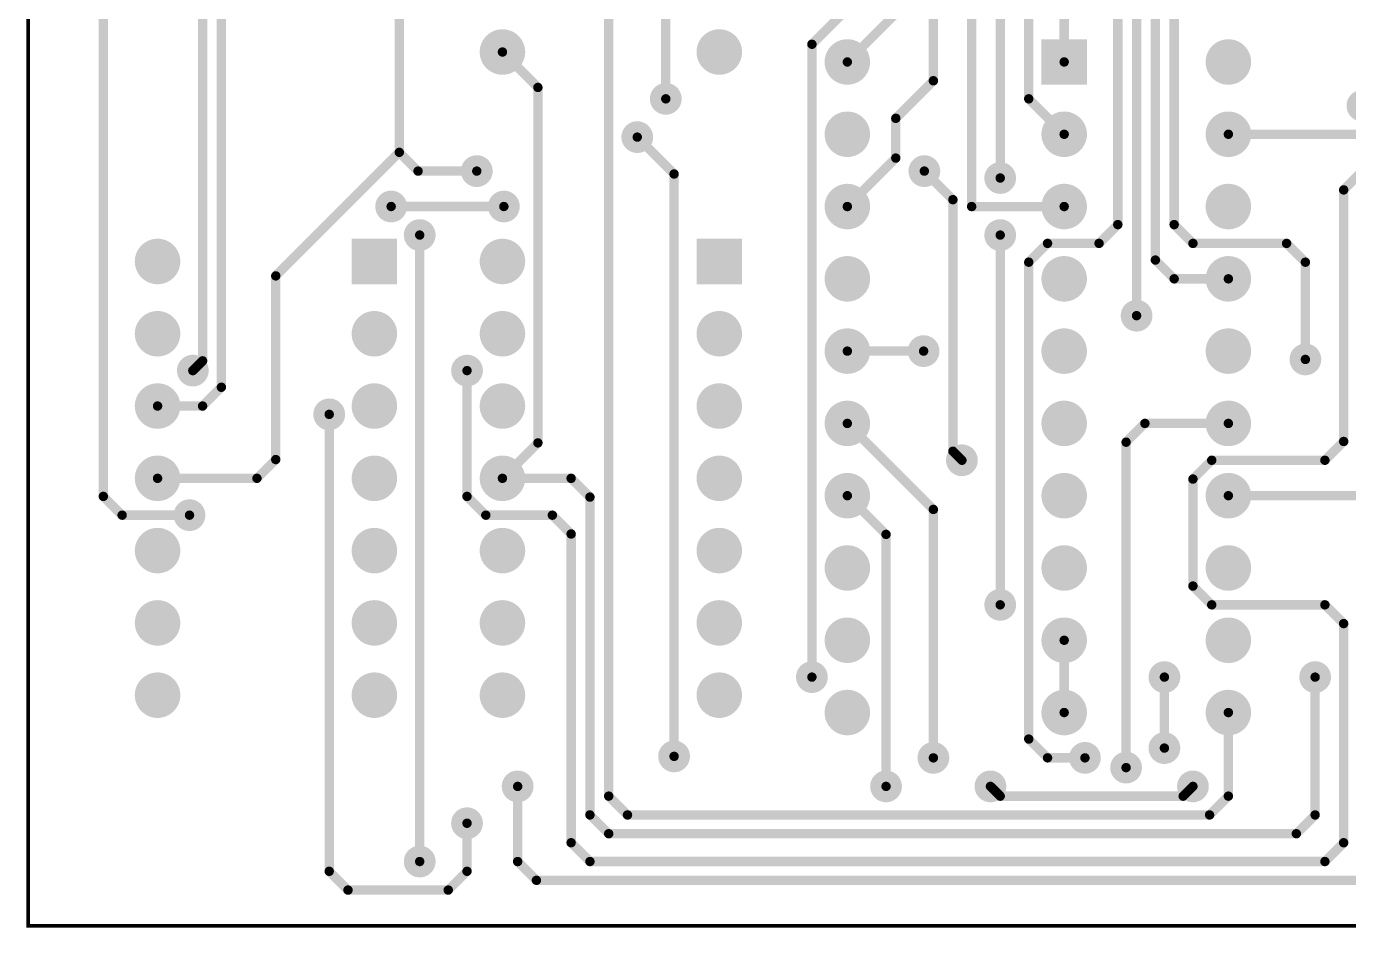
# Model space of a CAD drawing. Extents: x 0 to 107, y 0 to 143.
# Drawn here: x -0.06 to 46.4, y -0.06 to 31.6 of the extents above; entities that cross this region are included whole.
import ezdxf

# ---------------------------------------------------------------- set-up
doc = ezdxf.new("R2010")
doc.units = 0
for name, color, linetype in [('Board_Outline', 21, 'CONTINUOUS'), ('Bottom', 10, 'CONTINUOUS'), ('Bottom_Mask', 15, 'CONTINUOUS')]:
    doc.layers.add(name, color=color, linetype=linetype)

msp = doc.modelspace()

# ---------------------------------------------------------------- linework, layer by layer
at = {"layer": 'Board_Outline', "linetype": 'CONTINUOUS', "const_width": 0.12}
msp.add_lwpolyline([(107.1581, 142.5924), (0, 142.5924), (0, 0), (107.1581, 0), (107.1581, 142.5924)], dxfattribs=at)
at = {"layer": 'Bottom', "linetype": 'CONTINUOUS', "const_width": 0.33}
for points in [[(2.6427, 15.0902), (2.6427, 132.955)], [(6.7902, 18.9252), (6.7902, 90.1605)], [(31.8106, 74.3603), (31.8106, 29.6951)], [(6.1302, 19.8532), (6.1302, 71.0868)], [(13.0427, 64.8602), (13.0427, 27.1802)], [(22.4077, 29.0602), (22.4077, 63.6991)], [(39.6127, 61.6032), (39.6127, 23.3952)], [(33.1566, 25.2752), (33.1566, 58.0602)], [(40.2727, 24.6402), (40.2727, 52.3701)], [(34.1596, 26.2782), (34.1596, 41.8301)], [(38.9527, 21.4402), (38.9527, 41.2451)], [(38.2927, 24.6402), (38.2927, 36.8202)], [(36.4077, 30.3552), (36.4077, 34.2662)], [(20.4017, 4.5571), (20.4017, 33.8303)], [(35.1626, 33.2632), (35.1626, 29.0603)], [(27.5426, 30.9776), (28.7877, 32.2227)], [(28.7877, 30.3551), (30.4687, 32.0361)], [(27.5426, 8.7402), (27.5426, 30.9776)], [(17.9127, 29.4602), (16.6677, 30.7052)], [(31.8106, 29.6951), (30.4905, 28.3751)], [(17.9127, 16.9702), (17.9127, 29.4602)], [(35.1626, 29.0603), (36.4077, 27.8152)], [(30.4905, 28.3751), (30.4905, 26.9779)], [(22.6997, 26.4192), (21.4047, 27.7142)], [(47.8926, 27.8151), (42.1777, 27.8151)], [(13.0427, 27.1802), (8.7015, 22.839)], [(13.0427, 27.1802), (13.7026, 26.5202)], [(30.4905, 26.9779), (28.7877, 25.2751)], [(13.7026, 26.5202), (15.7657, 26.5202)], [(22.6997, 5.9551), (22.6997, 26.4192)], [(31.4935, 26.5202), (32.4966, 25.5171)], [(46.2297, 25.8602), (46.8897, 26.5202)], [(46.2297, 17.0202), (46.2297, 25.8602)], [(32.4966, 25.5171), (32.4966, 16.6772)], [(12.7567, 25.2762), (16.7175, 25.2762)], [(36.4077, 25.2752), (33.1566, 25.2752)], [(37.6327, 23.9802), (38.2927, 24.6402)], [(40.9327, 23.9802), (40.2727, 24.6402)], [(13.7597, 2.2601), (13.7597, 24.2732)], [(34.1596, 24.2722), (34.1596, 11.2802)], [(35.1626, 23.3202), (35.8226, 23.9802)], [(35.8226, 23.9802), (37.6327, 23.9802)], [(44.2237, 23.9802), (40.9327, 23.9802)], [(44.8837, 23.3202), (44.2237, 23.9802)], [(35.1626, 6.5631), (35.1626, 23.3202)], [(39.6127, 23.3952), (40.2727, 22.7352)], [(44.8837, 19.9032), (44.8837, 23.3202)], [(8.7015, 22.839), (8.7015, 16.3852)], [(40.2727, 22.7352), (42.1777, 22.7352)], [(5.7872, 19.5102), (6.1302, 19.8532)], [(28.7877, 20.1951), (31.4676, 20.1952)], [(5.7872, 19.5102), (5.7872, 19.5102)], [(15.4227, 19.5102), (15.4227, 15.0902)], [(6.1302, 18.2652), (6.7902, 18.9252)], [(4.5477, 18.2652), (6.1302, 18.2652)], [(10.5797, 1.9171), (10.5797, 17.9732)], [(31.8106, 14.6322), (28.7877, 17.6551)], [(38.5837, 16.9951), (39.2437, 17.6551)], [(39.2437, 17.6551), (42.1777, 17.6551)], [(16.6677, 15.7252), (17.9127, 16.9702)], [(32.4966, 16.6772), (32.8136, 16.3602)], [(38.5837, 5.5601), (38.5837, 16.9951)], [(45.5697, 16.3602), (46.2297, 17.0202)], [(8.7015, 16.3852), (8.0415, 15.7252)], [(32.8136, 16.3602), (32.8136, 16.3602)], [(40.9327, 15.7002), (41.5927, 16.3602)], [(41.5927, 16.3602), (45.5697, 16.3602)], [(8.0415, 15.7252), (4.5477, 15.7252)], [(19.0817, 15.7252), (16.6677, 15.7252)], [(19.7417, 15.0652), (19.0817, 15.7252)], [(40.9327, 11.9402), (40.9327, 15.7002)], [(3.3027, 14.4302), (2.6427, 15.0902)], [(15.4227, 15.0902), (16.0827, 14.4302)], [(19.7417, 3.8971), (19.7417, 15.0652)], [(30.1476, 13.7553), (28.7877, 15.1152)], [(47.8927, 15.1152), (42.1777, 15.1152)], [(5.6706, 14.4302), (3.3027, 14.4302)], [(16.0827, 14.4302), (18.4216, 14.4302)], [(18.4216, 14.4302), (19.0817, 13.7702)], [(31.8106, 5.9031), (31.8106, 14.6322)], [(19.0817, 13.7702), (19.0817, 2.9202)], [(30.1476, 4.9001), (30.1476, 13.7553)], [(41.5927, 11.2802), (40.9327, 11.9402)], [(45.5697, 11.2802), (41.5927, 11.2802)], [(46.2297, 10.6202), (45.5697, 11.2802)], [(46.2297, 2.9202), (46.2297, 10.6202)], [(36.4077, 7.4952), (36.4077, 10.0351)], [(39.9297, 8.7402), (39.9297, 6.2462)], [(45.2267, 8.7402), (45.2267, 3.897)], [(42.1777, 7.4952), (42.1777, 4.5571)], [(35.8226, 5.9031), (35.1626, 6.5631)], [(37.1367, 5.9031), (35.8226, 5.9031)], [(17.2017, 4.9001), (17.2017, 2.2602)], [(21.0617, 3.8971), (20.4017, 4.5571)], [(33.8166, 4.9001), (33.8166, 4.9001)], [(34.1596, 4.5571), (33.8166, 4.9001)], [(40.5896, 4.5571), (34.1596, 4.5571)], [(40.9327, 4.9002), (40.5896, 4.5571)], [(40.9327, 4.9002), (40.9327, 4.9002)], [(42.1777, 4.5571), (41.5177, 3.8971)], [(15.4227, 3.6061), (15.4227, 1.9171)], [(20.4017, 3.2371), (19.7417, 3.8971)], [(41.5177, 3.8971), (21.0617, 3.8971)], [(45.2267, 3.897), (44.5667, 3.2371)], [(44.5667, 3.2371), (20.4017, 3.2371)], [(19.0817, 2.9202), (19.7417, 2.2602)], [(45.5697, 2.2602), (46.2297, 2.9202)], [(17.2017, 2.2602), (17.8617, 1.6002)], [(19.7417, 2.2602), (45.5697, 2.2602)], [(11.2397, 1.2571), (10.5797, 1.9171)], [(15.4227, 1.9171), (14.7627, 1.2571)], [(14.7627, 1.2571), (11.2397, 1.2571)], [(17.8617, 1.6002), (104.2381, 1.6002)]]:
    msp.add_lwpolyline(points, dxfattribs=at)
at = {"layer": 'Bottom', "linetype": 'CONTINUOUS'}
for points, const_width in [([(17.0427, 30.7052, 1), (16.2927, 30.7052, 1), (17.0427, 30.7052, 1)], 0.75), ([(24.6627, 30.7052, 1), (23.9127, 30.7052, 1), (24.6627, 30.7052, 1)], 0.75), ([(27.6251, 30.9776, 1), (27.4601, 30.9776, 1), (27.6251, 30.9776, 1)], 0.165), ([(27.6251, 30.9776, 1), (27.4601, 30.9776, 1), (27.6251, 30.9776, 1)], 0.165), ([(16.7502, 30.7052, 1), (16.5852, 30.7052, 1), (16.7502, 30.7052, 1)], 0.165), ([(29.1627, 30.3551, 1), (28.4127, 30.3551, 1), (29.1627, 30.3551, 1)], 0.75), ([(42.5527, 30.3551, 1), (41.8027, 30.3551, 1), (42.5527, 30.3551, 1)], 0.75), ([(28.8702, 30.3551, 1), (28.7052, 30.3551, 1), (28.8702, 30.3551, 1)], 0.165), ([(36.4902, 30.3552, 1), (36.3252, 30.3552, 1), (36.4902, 30.3552, 1)], 0.165), ([(31.8931, 29.6951, 1), (31.7281, 29.6951, 1), (31.8931, 29.6951, 1)], 0.165), ([(31.8931, 29.6951, 1), (31.7281, 29.6951, 1), (31.8931, 29.6951, 1)], 0.165), ([(17.9952, 29.4602, 1), (17.8302, 29.4602, 1), (17.9952, 29.4602, 1)], 0.165), ([(17.9952, 29.4602, 1), (17.8302, 29.4602, 1), (17.9952, 29.4602, 1)], 0.165), ([(22.6617, 29.0602, 1), (22.1537, 29.0602, 1), (22.6617, 29.0602, 1)], 0.508), ([(47.1437, 28.8182, 1), (46.6357, 28.8182, 1), (47.1437, 28.8182, 1)], 0.508), ([(22.4902, 29.0602, 1), (22.3252, 29.0602, 1), (22.4902, 29.0602, 1)], 0.165), ([(35.2451, 29.0603, 1), (35.0801, 29.0603, 1), (35.2451, 29.0603, 1)], 0.165), ([(35.2451, 29.0603, 1), (35.0801, 29.0603, 1), (35.2451, 29.0603, 1)], 0.165), ([(29.1627, 27.8151, 1), (28.4127, 27.8151, 1), (29.1627, 27.8151, 1)], 0.75), ([(30.573, 28.3751, 1), (30.408, 28.3751, 1), (30.573, 28.3751, 1)], 0.165), ([(30.573, 28.3751, 1), (30.408, 28.3751, 1), (30.573, 28.3751, 1)], 0.165), ([(36.7827, 27.8152, 1), (36.0327, 27.8152, 1), (36.7827, 27.8152, 1)], 0.75), ([(42.5527, 27.8151, 1), (41.8027, 27.8151, 1), (42.5527, 27.8151, 1)], 0.75), ([(21.6587, 27.7142, 1), (21.1507, 27.7142, 1), (21.6587, 27.7142, 1)], 0.508), ([(21.4872, 27.7142, 1), (21.3222, 27.7142, 1), (21.4872, 27.7142, 1)], 0.165), ([(36.4902, 27.8152, 1), (36.3252, 27.8152, 1), (36.4902, 27.8152, 1)], 0.165), ([(42.2602, 27.8151, 1), (42.0952, 27.8151, 1), (42.2602, 27.8151, 1)], 0.165), ([(13.1252, 27.1802, 1), (12.9602, 27.1802, 1), (13.1252, 27.1802, 1)], 0.165), ([(13.1252, 27.1802, 1), (12.9602, 27.1802, 1), (13.1252, 27.1802, 1)], 0.165), ([(13.1252, 27.1802, 1), (12.9602, 27.1802, 1), (13.1252, 27.1802, 1)], 0.165), ([(16.0197, 26.5202, 1), (15.5117, 26.5202, 1), (16.0197, 26.5202, 1)], 0.508), ([(30.573, 26.9779, 1), (30.408, 26.9779, 1), (30.573, 26.9779, 1)], 0.165), ([(30.573, 26.9779, 1), (30.408, 26.9779, 1), (30.573, 26.9779, 1)], 0.165), ([(31.7475, 26.5202, 1), (31.2395, 26.5202, 1), (31.7475, 26.5202, 1)], 0.508), ([(13.7851, 26.5202, 1), (13.6201, 26.5202, 1), (13.7851, 26.5202, 1)], 0.165), ([(13.7851, 26.5202, 1), (13.6201, 26.5202, 1), (13.7851, 26.5202, 1)], 0.165), ([(15.8482, 26.5202, 1), (15.6832, 26.5202, 1), (15.8482, 26.5202, 1)], 0.165), ([(22.7822, 26.4192, 1), (22.6172, 26.4192, 1), (22.7822, 26.4192, 1)], 0.165), ([(22.7822, 26.4192, 1), (22.6172, 26.4192, 1), (22.7822, 26.4192, 1)], 0.165), ([(31.576, 26.5202, 1), (31.411, 26.5202, 1), (31.576, 26.5202, 1)], 0.165), ([(34.4136, 26.2782, 1), (33.9056, 26.2782, 1), (34.4136, 26.2782, 1)], 0.508), ([(29.1627, 25.2751, 1), (28.4127, 25.2751, 1), (29.1627, 25.2751, 1)], 0.75), ([(34.2421, 26.2782, 1), (34.0771, 26.2782, 1), (34.2421, 26.2782, 1)], 0.165), ([(36.7827, 25.2752, 1), (36.0327, 25.2752, 1), (36.7827, 25.2752, 1)], 0.75), ([(42.5527, 25.2751, 1), (41.8027, 25.2751, 1), (42.5527, 25.2751, 1)], 0.75), ([(46.3122, 25.8602, 1), (46.1472, 25.8602, 1), (46.3122, 25.8602, 1)], 0.165), ([(46.3122, 25.8602, 1), (46.1472, 25.8602, 1), (46.3122, 25.8602, 1)], 0.165), ([(13.0107, 25.2762, 1), (12.5027, 25.2762, 1), (13.0107, 25.2762, 1)], 0.508), ([(16.9715, 25.2762, 1), (16.4635, 25.2762, 1), (16.9715, 25.2762, 1)], 0.508), ([(32.5791, 25.5171, 1), (32.4141, 25.5171, 1), (32.5791, 25.5171, 1)], 0.165), ([(32.5791, 25.5171, 1), (32.4141, 25.5171, 1), (32.5791, 25.5171, 1)], 0.165), ([(12.8392, 25.2762, 1), (12.6742, 25.2762, 1), (12.8392, 25.2762, 1)], 0.165), ([(16.8, 25.2762, 1), (16.635, 25.2762, 1), (16.8, 25.2762, 1)], 0.165), ([(28.8702, 25.2751, 1), (28.7052, 25.2751, 1), (28.8702, 25.2751, 1)], 0.165), ([(33.2391, 25.2752, 1), (33.0741, 25.2752, 1), (33.2391, 25.2752, 1)], 0.165), ([(33.2391, 25.2752, 1), (33.0741, 25.2752, 1), (33.2391, 25.2752, 1)], 0.165), ([(36.4902, 25.2752, 1), (36.3252, 25.2752, 1), (36.4902, 25.2752, 1)], 0.165), ([(14.0137, 24.2732, 1), (13.5057, 24.2732, 1), (14.0137, 24.2732, 1)], 0.508), ([(34.4136, 24.2722, 1), (33.9056, 24.2722, 1), (34.4136, 24.2722, 1)], 0.508), ([(38.3752, 24.6402, 1), (38.2102, 24.6402, 1), (38.3752, 24.6402, 1)], 0.165), ([(38.3752, 24.6402, 1), (38.2102, 24.6402, 1), (38.3752, 24.6402, 1)], 0.165), ([(40.3552, 24.6402, 1), (40.1902, 24.6402, 1), (40.3552, 24.6402, 1)], 0.165), ([(40.3552, 24.6402, 1), (40.1902, 24.6402, 1), (40.3552, 24.6402, 1)], 0.165), ([(13.8422, 24.2732, 1), (13.6772, 24.2732, 1), (13.8422, 24.2732, 1)], 0.165), ([(34.2421, 24.2722, 1), (34.0771, 24.2722, 1), (34.2421, 24.2722, 1)], 0.165), ([(4.9227, 23.3452, 1), (4.1727, 23.3452, 1), (4.9227, 23.3452, 1)], 0.75), ([(17.0427, 23.3452, 1), (16.2927, 23.3452, 1), (17.0427, 23.3452, 1)], 0.75), ([(35.9051, 23.9802, 1), (35.7401, 23.9802, 1), (35.9051, 23.9802, 1)], 0.165), ([(35.9051, 23.9802, 1), (35.7401, 23.9802, 1), (35.9051, 23.9802, 1)], 0.165), ([(37.7152, 23.9802, 1), (37.5502, 23.9802, 1), (37.7152, 23.9802, 1)], 0.165), ([(37.7152, 23.9802, 1), (37.5502, 23.9802, 1), (37.7152, 23.9802, 1)], 0.165), ([(41.0152, 23.9802, 1), (40.8502, 23.9802, 1), (41.0152, 23.9802, 1)], 0.165), ([(41.0152, 23.9802, 1), (40.8502, 23.9802, 1), (41.0152, 23.9802, 1)], 0.165), ([(44.3062, 23.9802, 1), (44.1412, 23.9802, 1), (44.3062, 23.9802, 1)], 0.165), ([(44.3062, 23.9802, 1), (44.1412, 23.9802, 1), (44.3062, 23.9802, 1)], 0.165), ([(29.1627, 22.7352, 1), (28.4127, 22.7352, 1), (29.1627, 22.7352, 1)], 0.75), ([(35.2451, 23.3202, 1), (35.0801, 23.3202, 1), (35.2451, 23.3202, 1)], 0.165), ([(35.2451, 23.3202, 1), (35.0801, 23.3202, 1), (35.2451, 23.3202, 1)], 0.165), ([(36.7827, 22.7352, 1), (36.0327, 22.7352, 1), (36.7827, 22.7352, 1)], 0.75), ([(39.6952, 23.3952, 1), (39.5302, 23.3952, 1), (39.6952, 23.3952, 1)], 0.165), ([(39.6952, 23.3952, 1), (39.5302, 23.3952, 1), (39.6952, 23.3952, 1)], 0.165), ([(42.5527, 22.7352, 1), (41.8027, 22.7352, 1), (42.5527, 22.7352, 1)], 0.75), ([(44.9662, 23.3202, 1), (44.8012, 23.3202, 1), (44.9662, 23.3202, 1)], 0.165), ([(44.9662, 23.3202, 1), (44.8012, 23.3202, 1), (44.9662, 23.3202, 1)], 0.165), ([(8.784, 22.839, 1), (8.619, 22.839, 1), (8.784, 22.839, 1)], 0.165), ([(8.784, 22.839, 1), (8.619, 22.839, 1), (8.784, 22.839, 1)], 0.165), ([(40.3552, 22.7352, 1), (40.1902, 22.7352, 1), (40.3552, 22.7352, 1)], 0.165), ([(40.3552, 22.7352, 1), (40.1902, 22.7352, 1), (40.3552, 22.7352, 1)], 0.165), ([(42.2602, 22.7352, 1), (42.0952, 22.7352, 1), (42.2602, 22.7352, 1)], 0.165), ([(39.2067, 21.4402, 1), (38.6987, 21.4402, 1), (39.2067, 21.4402, 1)], 0.508), ([(4.9227, 20.8052, 1), (4.1727, 20.8052, 1), (4.9227, 20.8052, 1)], 0.75), ([(12.5427, 20.8052, 1), (11.7927, 20.8052, 1), (12.5427, 20.8052, 1)], 0.75), ([(17.0427, 20.8052, 1), (16.2927, 20.8052, 1), (17.0427, 20.8052, 1)], 0.75), ([(24.6627, 20.8052, 1), (23.9127, 20.8052, 1), (24.6627, 20.8052, 1)], 0.75), ([(39.0352, 21.4402, 1), (38.8702, 21.4402, 1), (39.0352, 21.4402, 1)], 0.165), ([(29.1627, 20.1951, 1), (28.4127, 20.1951, 1), (29.1627, 20.1951, 1)], 0.75), ([(36.7827, 20.1951, 1), (36.0327, 20.1951, 1), (36.7827, 20.1951, 1)], 0.75), ([(42.5527, 20.1951, 1), (41.8027, 20.1951, 1), (42.5527, 20.1951, 1)], 0.75), ([(31.7216, 20.1952, 1), (31.2136, 20.1952, 1), (31.7216, 20.1952, 1)], 0.508), ([(6.0412, 19.5102, 1), (5.5332, 19.5102, 1), (6.0412, 19.5102, 1)], 0.508), ([(6.2127, 19.8532, 1), (6.0477, 19.8532, 1), (6.2127, 19.8532, 1)], 0.165), ([(6.2127, 19.8532, 1), (6.0477, 19.8532, 1), (6.2127, 19.8532, 1)], 0.165), ([(15.6767, 19.5102, 1), (15.1687, 19.5102, 1), (15.6767, 19.5102, 1)], 0.508), ([(28.8702, 20.1951, 1), (28.7052, 20.1951, 1), (28.8702, 20.1951, 1)], 0.165), ([(31.5501, 20.1952, 1), (31.3851, 20.1952, 1), (31.5501, 20.1952, 1)], 0.165), ([(45.1377, 19.9032, 1), (44.6297, 19.9032, 1), (45.1377, 19.9032, 1)], 0.508), ([(44.9662, 19.9032, 1), (44.8012, 19.9032, 1), (44.9662, 19.9032, 1)], 0.165), ([(5.8697, 19.5102, 1), (5.7047, 19.5102, 1), (5.8697, 19.5102, 1)], 0.165), ([(5.8697, 19.5102, 1), (5.7047, 19.5102, 1), (5.8697, 19.5102, 1)], 0.165), ([(15.5052, 19.5102, 1), (15.3402, 19.5102, 1), (15.5052, 19.5102, 1)], 0.165), ([(6.8727, 18.9252, 1), (6.7077, 18.9252, 1), (6.8727, 18.9252, 1)], 0.165), ([(6.8727, 18.9252, 1), (6.7077, 18.9252, 1), (6.8727, 18.9252, 1)], 0.165), ([(4.9227, 18.2652, 1), (4.1727, 18.2652, 1), (4.9227, 18.2652, 1)], 0.75), ([(12.5427, 18.2652, 1), (11.7927, 18.2652, 1), (12.5427, 18.2652, 1)], 0.75), ([(17.0427, 18.2652, 1), (16.2927, 18.2652, 1), (17.0427, 18.2652, 1)], 0.75), ([(24.6627, 18.2652, 1), (23.9127, 18.2652, 1), (24.6627, 18.2652, 1)], 0.75), ([(4.6302, 18.2652, 1), (4.4652, 18.2652, 1), (4.6302, 18.2652, 1)], 0.165), ([(6.2127, 18.2652, 1), (6.0477, 18.2652, 1), (6.2127, 18.2652, 1)], 0.165), ([(6.2127, 18.2652, 1), (6.0477, 18.2652, 1), (6.2127, 18.2652, 1)], 0.165), ([(10.8337, 17.9732, 1), (10.3257, 17.9732, 1), (10.8337, 17.9732, 1)], 0.508), ([(10.6622, 17.9732, 1), (10.4972, 17.9732, 1), (10.6622, 17.9732, 1)], 0.165), ([(29.1627, 17.6551, 1), (28.4127, 17.6551, 1), (29.1627, 17.6551, 1)], 0.75), ([(36.7827, 17.6551, 1), (36.0327, 17.6551, 1), (36.7827, 17.6551, 1)], 0.75), ([(42.5527, 17.6551, 1), (41.8027, 17.6551, 1), (42.5527, 17.6551, 1)], 0.75), ([(28.8702, 17.6551, 1), (28.7052, 17.6551, 1), (28.8702, 17.6551, 1)], 0.165), ([(39.3262, 17.6551, 1), (39.1612, 17.6551, 1), (39.3262, 17.6551, 1)], 0.165), ([(39.3262, 17.6551, 1), (39.1612, 17.6551, 1), (39.3262, 17.6551, 1)], 0.165), ([(42.2602, 17.6551, 1), (42.0952, 17.6551, 1), (42.2602, 17.6551, 1)], 0.165), ([(17.9952, 16.9702, 1), (17.8302, 16.9702, 1), (17.9952, 16.9702, 1)], 0.165), ([(17.9952, 16.9702, 1), (17.8302, 16.9702, 1), (17.9952, 16.9702, 1)], 0.165), ([(33.0676, 16.3602, 1), (32.5596, 16.3602, 1), (33.0676, 16.3602, 1)], 0.508), ([(32.5791, 16.6772, 1), (32.4141, 16.6772, 1), (32.5791, 16.6772, 1)], 0.165), ([(32.5791, 16.6772, 1), (32.4141, 16.6772, 1), (32.5791, 16.6772, 1)], 0.165), ([(38.6662, 16.9951, 1), (38.5012, 16.9951, 1), (38.6662, 16.9951, 1)], 0.165), ([(38.6662, 16.9951, 1), (38.5012, 16.9951, 1), (38.6662, 16.9951, 1)], 0.165), ([(46.3122, 17.0202, 1), (46.1472, 17.0202, 1), (46.3122, 17.0202, 1)], 0.165), ([(46.3122, 17.0202, 1), (46.1472, 17.0202, 1), (46.3122, 17.0202, 1)], 0.165), ([(4.9227, 15.7252, 1), (4.1727, 15.7252, 1), (4.9227, 15.7252, 1)], 0.75), ([(8.784, 16.3852, 1), (8.619, 16.3852, 1), (8.784, 16.3852, 1)], 0.165), ([(8.784, 16.3852, 1), (8.619, 16.3852, 1), (8.784, 16.3852, 1)], 0.165), ([(12.5427, 15.7252, 1), (11.7927, 15.7252, 1), (12.5427, 15.7252, 1)], 0.75), ([(17.0427, 15.7252, 1), (16.2927, 15.7252, 1), (17.0427, 15.7252, 1)], 0.75), ([(24.6627, 15.7252, 1), (23.9127, 15.7252, 1), (24.6627, 15.7252, 1)], 0.75), ([(32.8961, 16.3602, 1), (32.7311, 16.3602, 1), (32.8961, 16.3602, 1)], 0.165), ([(32.8961, 16.3602, 1), (32.7311, 16.3602, 1), (32.8961, 16.3602, 1)], 0.165), ([(41.6752, 16.3602, 1), (41.5102, 16.3602, 1), (41.6752, 16.3602, 1)], 0.165), ([(41.6752, 16.3602, 1), (41.5102, 16.3602, 1), (41.6752, 16.3602, 1)], 0.165), ([(45.6522, 16.3602, 1), (45.4872, 16.3602, 1), (45.6522, 16.3602, 1)], 0.165), ([(45.6522, 16.3602, 1), (45.4872, 16.3602, 1), (45.6522, 16.3602, 1)], 0.165), ([(4.6302, 15.7252, 1), (4.4652, 15.7252, 1), (4.6302, 15.7252, 1)], 0.165), ([(8.124, 15.7252, 1), (7.959, 15.7252, 1), (8.124, 15.7252, 1)], 0.165), ([(8.124, 15.7252, 1), (7.959, 15.7252, 1), (8.124, 15.7252, 1)], 0.165), ([(16.7502, 15.7252, 1), (16.5852, 15.7252, 1), (16.7502, 15.7252, 1)], 0.165), ([(16.7502, 15.7252, 1), (16.5852, 15.7252, 1), (16.7502, 15.7252, 1)], 0.165), ([(19.1642, 15.7252, 1), (18.9992, 15.7252, 1), (19.1642, 15.7252, 1)], 0.165), ([(19.1642, 15.7252, 1), (18.9992, 15.7252, 1), (19.1642, 15.7252, 1)], 0.165), ([(29.1627, 15.1152, 1), (28.4127, 15.1152, 1), (29.1627, 15.1152, 1)], 0.75), ([(36.7827, 15.1152, 1), (36.0327, 15.1152, 1), (36.7827, 15.1152, 1)], 0.75), ([(41.0152, 15.7002, 1), (40.8502, 15.7002, 1), (41.0152, 15.7002, 1)], 0.165), ([(41.0152, 15.7002, 1), (40.8502, 15.7002, 1), (41.0152, 15.7002, 1)], 0.165), ([(42.5527, 15.1152, 1), (41.8027, 15.1152, 1), (42.5527, 15.1152, 1)], 0.75), ([(2.7252, 15.0902, 1), (2.5602, 15.0902, 1), (2.7252, 15.0902, 1)], 0.165), ([(2.7252, 15.0902, 1), (2.5602, 15.0902, 1), (2.7252, 15.0902, 1)], 0.165), ([(5.9246, 14.4302, 1), (5.4166, 14.4302, 1), (5.9246, 14.4302, 1)], 0.508), ([(15.5052, 15.0902, 1), (15.3402, 15.0902, 1), (15.5052, 15.0902, 1)], 0.165), ([(15.5052, 15.0902, 1), (15.3402, 15.0902, 1), (15.5052, 15.0902, 1)], 0.165), ([(19.8242, 15.0652, 1), (19.6592, 15.0652, 1), (19.8242, 15.0652, 1)], 0.165), ([(19.8242, 15.0652, 1), (19.6592, 15.0652, 1), (19.8242, 15.0652, 1)], 0.165), ([(28.8702, 15.1152, 1), (28.7052, 15.1152, 1), (28.8702, 15.1152, 1)], 0.165), ([(42.2602, 15.1152, 1), (42.0952, 15.1152, 1), (42.2602, 15.1152, 1)], 0.165), ([(3.3852, 14.4302, 1), (3.2202, 14.4302, 1), (3.3852, 14.4302, 1)], 0.165), ([(3.3852, 14.4302, 1), (3.2202, 14.4302, 1), (3.3852, 14.4302, 1)], 0.165), ([(5.7531, 14.4302, 1), (5.5881, 14.4302, 1), (5.7531, 14.4302, 1)], 0.165), ([(16.1652, 14.4302, 1), (16.0002, 14.4302, 1), (16.1652, 14.4302, 1)], 0.165), ([(16.1652, 14.4302, 1), (16.0002, 14.4302, 1), (16.1652, 14.4302, 1)], 0.165), ([(18.5041, 14.4302, 1), (18.3391, 14.4302, 1), (18.5041, 14.4302, 1)], 0.165), ([(18.5041, 14.4302, 1), (18.3391, 14.4302, 1), (18.5041, 14.4302, 1)], 0.165), ([(31.8931, 14.6322, 1), (31.7281, 14.6322, 1), (31.8931, 14.6322, 1)], 0.165), ([(31.8931, 14.6322, 1), (31.7281, 14.6322, 1), (31.8931, 14.6322, 1)], 0.165), ([(4.9227, 13.1852, 1), (4.1727, 13.1852, 1), (4.9227, 13.1852, 1)], 0.75), ([(12.5427, 13.1852, 1), (11.7927, 13.1852, 1), (12.5427, 13.1852, 1)], 0.75), ([(17.0427, 13.1852, 1), (16.2927, 13.1852, 1), (17.0427, 13.1852, 1)], 0.75), ([(19.1642, 13.7702, 1), (18.9992, 13.7702, 1), (19.1642, 13.7702, 1)], 0.165), ([(19.1642, 13.7702, 1), (18.9992, 13.7702, 1), (19.1642, 13.7702, 1)], 0.165), ([(24.6627, 13.1852, 1), (23.9127, 13.1852, 1), (24.6627, 13.1852, 1)], 0.75), ([(30.2301, 13.7553, 1), (30.0651, 13.7553, 1), (30.2301, 13.7553, 1)], 0.165), ([(30.2301, 13.7553, 1), (30.0651, 13.7553, 1), (30.2301, 13.7553, 1)], 0.165), ([(29.1627, 12.5751, 1), (28.4127, 12.5751, 1), (29.1627, 12.5751, 1)], 0.75), ([(36.7827, 12.5751, 1), (36.0327, 12.5751, 1), (36.7827, 12.5751, 1)], 0.75), ([(42.5527, 12.5751, 1), (41.8027, 12.5751, 1), (42.5527, 12.5751, 1)], 0.75), ([(41.0152, 11.9402, 1), (40.8502, 11.9402, 1), (41.0152, 11.9402, 1)], 0.165), ([(41.0152, 11.9402, 1), (40.8502, 11.9402, 1), (41.0152, 11.9402, 1)], 0.165), ([(34.4136, 11.2802, 1), (33.9056, 11.2802, 1), (34.4136, 11.2802, 1)], 0.508), ([(4.9227, 10.6452, 1), (4.1727, 10.6452, 1), (4.9227, 10.6452, 1)], 0.75), ([(12.5427, 10.6452, 1), (11.7927, 10.6452, 1), (12.5427, 10.6452, 1)], 0.75), ([(17.0427, 10.6452, 1), (16.2927, 10.6452, 1), (17.0427, 10.6452, 1)], 0.75), ([(24.6627, 10.6452, 1), (23.9127, 10.6452, 1), (24.6627, 10.6452, 1)], 0.75), ([(34.2421, 11.2802, 1), (34.0771, 11.2802, 1), (34.2421, 11.2802, 1)], 0.165), ([(41.6752, 11.2802, 1), (41.5102, 11.2802, 1), (41.6752, 11.2802, 1)], 0.165), ([(41.6752, 11.2802, 1), (41.5102, 11.2802, 1), (41.6752, 11.2802, 1)], 0.165), ([(45.6522, 11.2802, 1), (45.4872, 11.2802, 1), (45.6522, 11.2802, 1)], 0.165), ([(45.6522, 11.2802, 1), (45.4872, 11.2802, 1), (45.6522, 11.2802, 1)], 0.165), ([(29.1627, 10.0351, 1), (28.4127, 10.0351, 1), (29.1627, 10.0351, 1)], 0.75), ([(36.7827, 10.0351, 1), (36.0327, 10.0351, 1), (36.7827, 10.0351, 1)], 0.75), ([(42.5527, 10.0351, 1), (41.8027, 10.0351, 1), (42.5527, 10.0351, 1)], 0.75), ([(46.3122, 10.6202, 1), (46.1472, 10.6202, 1), (46.3122, 10.6202, 1)], 0.165), ([(46.3122, 10.6202, 1), (46.1472, 10.6202, 1), (46.3122, 10.6202, 1)], 0.165), ([(36.4902, 10.0351, 1), (36.3252, 10.0351, 1), (36.4902, 10.0351, 1)], 0.165), ([(4.9227, 8.1052, 1), (4.1727, 8.1052, 1), (4.9227, 8.1052, 1)], 0.75), ([(12.5427, 8.1052, 1), (11.7927, 8.1052, 1), (12.5427, 8.1052, 1)], 0.75), ([(17.0427, 8.1052, 1), (16.2927, 8.1052, 1), (17.0427, 8.1052, 1)], 0.75), ([(24.6627, 8.1052, 1), (23.9127, 8.1052, 1), (24.6627, 8.1052, 1)], 0.75), ([(27.7966, 8.7402, 1), (27.2886, 8.7402, 1), (27.7966, 8.7402, 1)], 0.508), ([(27.6251, 8.7402, 1), (27.4601, 8.7402, 1), (27.6251, 8.7402, 1)], 0.165), ([(40.1837, 8.7402, 1), (39.6757, 8.7402, 1), (40.1837, 8.7402, 1)], 0.508), ([(40.0122, 8.7402, 1), (39.8472, 8.7402, 1), (40.0122, 8.7402, 1)], 0.165), ([(45.4807, 8.7402, 1), (44.9727, 8.7402, 1), (45.4807, 8.7402, 1)], 0.508), ([(45.3092, 8.7402, 1), (45.1442, 8.7402, 1), (45.3092, 8.7402, 1)], 0.165), ([(29.1627, 7.4952, 1), (28.4127, 7.4952, 1), (29.1627, 7.4952, 1)], 0.75), ([(36.7827, 7.4952, 1), (36.0327, 7.4952, 1), (36.7827, 7.4952, 1)], 0.75), ([(42.5527, 7.4952, 1), (41.8027, 7.4952, 1), (42.5527, 7.4952, 1)], 0.75), ([(36.4902, 7.4952, 1), (36.3252, 7.4952, 1), (36.4902, 7.4952, 1)], 0.165), ([(42.2602, 7.4952, 1), (42.0952, 7.4952, 1), (42.2602, 7.4952, 1)], 0.165), ([(35.2451, 6.5631, 1), (35.0801, 6.5631, 1), (35.2451, 6.5631, 1)], 0.165), ([(35.2451, 6.5631, 1), (35.0801, 6.5631, 1), (35.2451, 6.5631, 1)], 0.165), ([(40.1837, 6.2462, 1), (39.6757, 6.2462, 1), (40.1837, 6.2462, 1)], 0.508), ([(22.9537, 5.9551, 1), (22.4457, 5.9551, 1), (22.9537, 5.9551, 1)], 0.508), ([(22.7822, 5.9551, 1), (22.6172, 5.9551, 1), (22.7822, 5.9551, 1)], 0.165), ([(32.0646, 5.9031, 1), (31.5566, 5.9031, 1), (32.0646, 5.9031, 1)], 0.508), ([(31.8931, 5.9031, 1), (31.7281, 5.9031, 1), (31.8931, 5.9031, 1)], 0.165), ([(35.9051, 5.9031, 1), (35.7401, 5.9031, 1), (35.9051, 5.9031, 1)], 0.165), ([(35.9051, 5.9031, 1), (35.7401, 5.9031, 1), (35.9051, 5.9031, 1)], 0.165), ([(37.3907, 5.9031, 1), (36.8827, 5.9031, 1), (37.3907, 5.9031, 1)], 0.508), ([(37.2192, 5.9031, 1), (37.0542, 5.9031, 1), (37.2192, 5.9031, 1)], 0.165), ([(38.8377, 5.5601, 1), (38.3297, 5.5601, 1), (38.8377, 5.5601, 1)], 0.508), ([(40.0122, 6.2462, 1), (39.8472, 6.2462, 1), (40.0122, 6.2462, 1)], 0.165), ([(38.6662, 5.5601, 1), (38.5012, 5.5601, 1), (38.6662, 5.5601, 1)], 0.165), ([(17.4557, 4.9001, 1), (16.9477, 4.9001, 1), (17.4557, 4.9001, 1)], 0.508), ([(30.4016, 4.9001, 1), (29.8936, 4.9001, 1), (30.4016, 4.9001, 1)], 0.508), ([(34.0706, 4.9001, 1), (33.5626, 4.9001, 1), (34.0706, 4.9001, 1)], 0.508), ([(41.1867, 4.9002, 1), (40.6787, 4.9002, 1), (41.1867, 4.9002, 1)], 0.508), ([(17.2842, 4.9001, 1), (17.1192, 4.9001, 1), (17.2842, 4.9001, 1)], 0.165), ([(20.4842, 4.5571, 1), (20.3192, 4.5571, 1), (20.4842, 4.5571, 1)], 0.165), ([(20.4842, 4.5571, 1), (20.3192, 4.5571, 1), (20.4842, 4.5571, 1)], 0.165), ([(30.2301, 4.9001, 1), (30.0651, 4.9001, 1), (30.2301, 4.9001, 1)], 0.165), ([(33.8991, 4.9001, 1), (33.7341, 4.9001, 1), (33.8991, 4.9001, 1)], 0.165), ([(33.8991, 4.9001, 1), (33.7341, 4.9001, 1), (33.8991, 4.9001, 1)], 0.165), ([(34.2421, 4.5571, 1), (34.0771, 4.5571, 1), (34.2421, 4.5571, 1)], 0.165), ([(34.2421, 4.5571, 1), (34.0771, 4.5571, 1), (34.2421, 4.5571, 1)], 0.165), ([(40.6721, 4.5571, 1), (40.5071, 4.5571, 1), (40.6721, 4.5571, 1)], 0.165), ([(40.6721, 4.5571, 1), (40.5071, 4.5571, 1), (40.6721, 4.5571, 1)], 0.165), ([(41.0152, 4.9002, 1), (40.8502, 4.9002, 1), (41.0152, 4.9002, 1)], 0.165), ([(41.0152, 4.9002, 1), (40.8502, 4.9002, 1), (41.0152, 4.9002, 1)], 0.165), ([(42.2602, 4.5571, 1), (42.0952, 4.5571, 1), (42.2602, 4.5571, 1)], 0.165), ([(42.2602, 4.5571, 1), (42.0952, 4.5571, 1), (42.2602, 4.5571, 1)], 0.165), ([(15.6767, 3.6061, 1), (15.1687, 3.6061, 1), (15.6767, 3.6061, 1)], 0.508), ([(15.5052, 3.6061, 1), (15.3402, 3.6061, 1), (15.5052, 3.6061, 1)], 0.165), ([(19.8242, 3.8971, 1), (19.6592, 3.8971, 1), (19.8242, 3.8971, 1)], 0.165), ([(19.8242, 3.8971, 1), (19.6592, 3.8971, 1), (19.8242, 3.8971, 1)], 0.165), ([(21.1442, 3.8971, 1), (20.9792, 3.8971, 1), (21.1442, 3.8971, 1)], 0.165), ([(21.1442, 3.8971, 1), (20.9792, 3.8971, 1), (21.1442, 3.8971, 1)], 0.165), ([(41.6002, 3.8971, 1), (41.4352, 3.8971, 1), (41.6002, 3.8971, 1)], 0.165), ([(41.6002, 3.8971, 1), (41.4352, 3.8971, 1), (41.6002, 3.8971, 1)], 0.165), ([(45.3092, 3.897, 1), (45.1442, 3.897, 1), (45.3092, 3.897, 1)], 0.165), ([(45.3092, 3.897, 1), (45.1442, 3.897, 1), (45.3092, 3.897, 1)], 0.165), ([(20.4842, 3.2371, 1), (20.3192, 3.2371, 1), (20.4842, 3.2371, 1)], 0.165), ([(20.4842, 3.2371, 1), (20.3192, 3.2371, 1), (20.4842, 3.2371, 1)], 0.165), ([(44.6492, 3.2371, 1), (44.4842, 3.2371, 1), (44.6492, 3.2371, 1)], 0.165), ([(44.6492, 3.2371, 1), (44.4842, 3.2371, 1), (44.6492, 3.2371, 1)], 0.165), ([(19.1642, 2.9202, 1), (18.9992, 2.9202, 1), (19.1642, 2.9202, 1)], 0.165), ([(19.1642, 2.9202, 1), (18.9992, 2.9202, 1), (19.1642, 2.9202, 1)], 0.165), ([(46.3122, 2.9202, 1), (46.1472, 2.9202, 1), (46.3122, 2.9202, 1)], 0.165), ([(46.3122, 2.9202, 1), (46.1472, 2.9202, 1), (46.3122, 2.9202, 1)], 0.165), ([(14.0137, 2.2601, 1), (13.5057, 2.2601, 1), (14.0137, 2.2601, 1)], 0.508), ([(13.8422, 2.2601, 1), (13.6772, 2.2601, 1), (13.8422, 2.2601, 1)], 0.165), ([(17.2842, 2.2602, 1), (17.1192, 2.2602, 1), (17.2842, 2.2602, 1)], 0.165), ([(17.2842, 2.2602, 1), (17.1192, 2.2602, 1), (17.2842, 2.2602, 1)], 0.165), ([(19.8242, 2.2602, 1), (19.6592, 2.2602, 1), (19.8242, 2.2602, 1)], 0.165), ([(19.8242, 2.2602, 1), (19.6592, 2.2602, 1), (19.8242, 2.2602, 1)], 0.165), ([(45.6522, 2.2602, 1), (45.4872, 2.2602, 1), (45.6522, 2.2602, 1)], 0.165), ([(45.6522, 2.2602, 1), (45.4872, 2.2602, 1), (45.6522, 2.2602, 1)], 0.165), ([(10.6622, 1.9171, 1), (10.4972, 1.9171, 1), (10.6622, 1.9171, 1)], 0.165), ([(10.6622, 1.9171, 1), (10.4972, 1.9171, 1), (10.6622, 1.9171, 1)], 0.165), ([(15.5052, 1.9171, 1), (15.3402, 1.9171, 1), (15.5052, 1.9171, 1)], 0.165), ([(15.5052, 1.9171, 1), (15.3402, 1.9171, 1), (15.5052, 1.9171, 1)], 0.165), ([(11.3222, 1.2571, 1), (11.1572, 1.2571, 1), (11.3222, 1.2571, 1)], 0.165), ([(11.3222, 1.2571, 1), (11.1572, 1.2571, 1), (11.3222, 1.2571, 1)], 0.165), ([(14.8452, 1.2571, 1), (14.6802, 1.2571, 1), (14.8452, 1.2571, 1)], 0.165), ([(14.8452, 1.2571, 1), (14.6802, 1.2571, 1), (14.8452, 1.2571, 1)], 0.165), ([(17.9442, 1.6002, 1), (17.7792, 1.6002, 1), (17.9442, 1.6002, 1)], 0.165), ([(17.9442, 1.6002, 1), (17.7792, 1.6002, 1), (17.9442, 1.6002, 1)], 0.165)]:
    msp.add_lwpolyline(points, format="xyb", dxfattribs=dict(at, const_width=const_width))
at = {"layer": 'Bottom'}
for points in [[(37.1577, 31.1052), (35.6577, 31.1052), (37.1577, 29.6052), (35.6577, 29.6052)], [(12.9177, 24.0952), (11.4177, 24.0952), (12.9177, 22.5952), (11.4177, 22.5952)], [(25.0377, 24.0952), (23.5377, 24.0952), (25.0377, 22.5952), (23.5377, 22.5952)]]:
    msp.add_solid(points, dxfattribs=at)
at = {"layer": 'Bottom_Mask', "linetype": 'CONTINUOUS'}
for points, const_width in [([(17.0677, 30.7052, 1), (16.2677, 30.7052, 1), (17.0677, 30.7052, 1)], 0.8), ([(24.6877, 30.7052, 1), (23.8877, 30.7052, 1), (24.6877, 30.7052, 1)], 0.8), ([(29.1877, 30.3551, 1), (28.3877, 30.3551, 1), (29.1877, 30.3551, 1)], 0.8), ([(42.5777, 30.3551, 1), (41.7777, 30.3551, 1), (42.5777, 30.3551, 1)], 0.8), ([(22.6867, 29.0602, 1), (22.1287, 29.0602, 1), (22.6867, 29.0602, 1)], 0.558), ([(47.1687, 28.8182, 1), (46.6107, 28.8182, 1), (47.1687, 28.8182, 1)], 0.558), ([(29.1877, 27.8151, 1), (28.3877, 27.8151, 1), (29.1877, 27.8151, 1)], 0.8), ([(36.8077, 27.8152, 1), (36.0077, 27.8152, 1), (36.8077, 27.8152, 1)], 0.8), ([(42.5777, 27.8151, 1), (41.7777, 27.8151, 1), (42.5777, 27.8151, 1)], 0.8), ([(21.6837, 27.7142, 1), (21.1257, 27.7142, 1), (21.6837, 27.7142, 1)], 0.558), ([(16.0447, 26.5202, 1), (15.4867, 26.5202, 1), (16.0447, 26.5202, 1)], 0.558), ([(31.7725, 26.5202, 1), (31.2145, 26.5202, 1), (31.7725, 26.5202, 1)], 0.558), ([(34.4386, 26.2782, 1), (33.8806, 26.2782, 1), (34.4386, 26.2782, 1)], 0.558), ([(29.1877, 25.2751, 1), (28.3877, 25.2751, 1), (29.1877, 25.2751, 1)], 0.8), ([(36.8077, 25.2752, 1), (36.0077, 25.2752, 1), (36.8077, 25.2752, 1)], 0.8), ([(42.5777, 25.2751, 1), (41.7777, 25.2751, 1), (42.5777, 25.2751, 1)], 0.8), ([(13.0357, 25.2762, 1), (12.4777, 25.2762, 1), (13.0357, 25.2762, 1)], 0.558), ([(16.9965, 25.2762, 1), (16.4385, 25.2762, 1), (16.9965, 25.2762, 1)], 0.558), ([(14.0387, 24.2732, 1), (13.4807, 24.2732, 1), (14.0387, 24.2732, 1)], 0.558), ([(34.4386, 24.2722, 1), (33.8806, 24.2722, 1), (34.4386, 24.2722, 1)], 0.558), ([(4.9477, 23.3452, 1), (4.1477, 23.3452, 1), (4.9477, 23.3452, 1)], 0.8), ([(17.0677, 23.3452, 1), (16.2677, 23.3452, 1), (17.0677, 23.3452, 1)], 0.8), ([(29.1877, 22.7352, 1), (28.3877, 22.7352, 1), (29.1877, 22.7352, 1)], 0.8), ([(36.8077, 22.7352, 1), (36.0077, 22.7352, 1), (36.8077, 22.7352, 1)], 0.8), ([(42.5777, 22.7352, 1), (41.7777, 22.7352, 1), (42.5777, 22.7352, 1)], 0.8), ([(39.2317, 21.4402, 1), (38.6737, 21.4402, 1), (39.2317, 21.4402, 1)], 0.558), ([(4.9477, 20.8052, 1), (4.1477, 20.8052, 1), (4.9477, 20.8052, 1)], 0.8), ([(12.5677, 20.8052, 1), (11.7677, 20.8052, 1), (12.5677, 20.8052, 1)], 0.8), ([(17.0677, 20.8052, 1), (16.2677, 20.8052, 1), (17.0677, 20.8052, 1)], 0.8), ([(24.6877, 20.8052, 1), (23.8877, 20.8052, 1), (24.6877, 20.8052, 1)], 0.8), ([(29.1877, 20.1951, 1), (28.3877, 20.1951, 1), (29.1877, 20.1951, 1)], 0.8), ([(36.8077, 20.1951, 1), (36.0077, 20.1951, 1), (36.8077, 20.1951, 1)], 0.8), ([(42.5777, 20.1951, 1), (41.7777, 20.1951, 1), (42.5777, 20.1951, 1)], 0.8), ([(31.7466, 20.1952, 1), (31.1886, 20.1952, 1), (31.7466, 20.1952, 1)], 0.558), ([(45.1627, 19.9032, 1), (44.6047, 19.9032, 1), (45.1627, 19.9032, 1)], 0.558), ([(6.0662, 19.5102, 1), (5.5082, 19.5102, 1), (6.0662, 19.5102, 1)], 0.558), ([(15.7017, 19.5102, 1), (15.1437, 19.5102, 1), (15.7017, 19.5102, 1)], 0.558), ([(4.9477, 18.2652, 1), (4.1477, 18.2652, 1), (4.9477, 18.2652, 1)], 0.8), ([(12.5677, 18.2652, 1), (11.7677, 18.2652, 1), (12.5677, 18.2652, 1)], 0.8), ([(17.0677, 18.2652, 1), (16.2677, 18.2652, 1), (17.0677, 18.2652, 1)], 0.8), ([(24.6877, 18.2652, 1), (23.8877, 18.2652, 1), (24.6877, 18.2652, 1)], 0.8), ([(10.8587, 17.9732, 1), (10.3007, 17.9732, 1), (10.8587, 17.9732, 1)], 0.558), ([(29.1877, 17.6551, 1), (28.3877, 17.6551, 1), (29.1877, 17.6551, 1)], 0.8), ([(36.8077, 17.6551, 1), (36.0077, 17.6551, 1), (36.8077, 17.6551, 1)], 0.8), ([(42.5777, 17.6551, 1), (41.7777, 17.6551, 1), (42.5777, 17.6551, 1)], 0.8), ([(33.0926, 16.3602, 1), (32.5346, 16.3602, 1), (33.0926, 16.3602, 1)], 0.558), ([(4.9477, 15.7252, 1), (4.1477, 15.7252, 1), (4.9477, 15.7252, 1)], 0.8), ([(12.5677, 15.7252, 1), (11.7677, 15.7252, 1), (12.5677, 15.7252, 1)], 0.8), ([(17.0677, 15.7252, 1), (16.2677, 15.7252, 1), (17.0677, 15.7252, 1)], 0.8), ([(24.6877, 15.7252, 1), (23.8877, 15.7252, 1), (24.6877, 15.7252, 1)], 0.8), ([(29.1877, 15.1152, 1), (28.3877, 15.1152, 1), (29.1877, 15.1152, 1)], 0.8), ([(36.8077, 15.1152, 1), (36.0077, 15.1152, 1), (36.8077, 15.1152, 1)], 0.8), ([(42.5777, 15.1152, 1), (41.7777, 15.1152, 1), (42.5777, 15.1152, 1)], 0.8), ([(5.9496, 14.4302, 1), (5.3916, 14.4302, 1), (5.9496, 14.4302, 1)], 0.558), ([(4.9477, 13.1852, 1), (4.1477, 13.1852, 1), (4.9477, 13.1852, 1)], 0.8), ([(12.5677, 13.1852, 1), (11.7677, 13.1852, 1), (12.5677, 13.1852, 1)], 0.8), ([(17.0677, 13.1852, 1), (16.2677, 13.1852, 1), (17.0677, 13.1852, 1)], 0.8), ([(24.6877, 13.1852, 1), (23.8877, 13.1852, 1), (24.6877, 13.1852, 1)], 0.8), ([(29.1877, 12.5751, 1), (28.3877, 12.5751, 1), (29.1877, 12.5751, 1)], 0.8), ([(36.8077, 12.5751, 1), (36.0077, 12.5751, 1), (36.8077, 12.5751, 1)], 0.8), ([(42.5777, 12.5751, 1), (41.7777, 12.5751, 1), (42.5777, 12.5751, 1)], 0.8), ([(34.4386, 11.2802, 1), (33.8806, 11.2802, 1), (34.4386, 11.2802, 1)], 0.558), ([(4.9477, 10.6452, 1), (4.1477, 10.6452, 1), (4.9477, 10.6452, 1)], 0.8), ([(12.5677, 10.6452, 1), (11.7677, 10.6452, 1), (12.5677, 10.6452, 1)], 0.8), ([(17.0677, 10.6452, 1), (16.2677, 10.6452, 1), (17.0677, 10.6452, 1)], 0.8), ([(24.6877, 10.6452, 1), (23.8877, 10.6452, 1), (24.6877, 10.6452, 1)], 0.8), ([(29.1877, 10.0351, 1), (28.3877, 10.0351, 1), (29.1877, 10.0351, 1)], 0.8), ([(36.8077, 10.0351, 1), (36.0077, 10.0351, 1), (36.8077, 10.0351, 1)], 0.8), ([(42.5777, 10.0351, 1), (41.7777, 10.0351, 1), (42.5777, 10.0351, 1)], 0.8), ([(27.8216, 8.7402, 1), (27.2636, 8.7402, 1), (27.8216, 8.7402, 1)], 0.558), ([(40.2087, 8.7402, 1), (39.6507, 8.7402, 1), (40.2087, 8.7402, 1)], 0.558), ([(45.5057, 8.7402, 1), (44.9477, 8.7402, 1), (45.5057, 8.7402, 1)], 0.558), ([(4.9477, 8.1052, 1), (4.1477, 8.1052, 1), (4.9477, 8.1052, 1)], 0.8), ([(12.5677, 8.1052, 1), (11.7677, 8.1052, 1), (12.5677, 8.1052, 1)], 0.8), ([(17.0677, 8.1052, 1), (16.2677, 8.1052, 1), (17.0677, 8.1052, 1)], 0.8), ([(24.6877, 8.1052, 1), (23.8877, 8.1052, 1), (24.6877, 8.1052, 1)], 0.8), ([(29.1877, 7.4952, 1), (28.3877, 7.4952, 1), (29.1877, 7.4952, 1)], 0.8), ([(36.8077, 7.4952, 1), (36.0077, 7.4952, 1), (36.8077, 7.4952, 1)], 0.8), ([(42.5777, 7.4952, 1), (41.7777, 7.4952, 1), (42.5777, 7.4952, 1)], 0.8), ([(22.9787, 5.9551, 1), (22.4207, 5.9551, 1), (22.9787, 5.9551, 1)], 0.558), ([(40.2087, 6.2462, 1), (39.6507, 6.2462, 1), (40.2087, 6.2462, 1)], 0.558), ([(32.0896, 5.9031, 1), (31.5316, 5.9031, 1), (32.0896, 5.9031, 1)], 0.558), ([(37.4157, 5.9031, 1), (36.8577, 5.9031, 1), (37.4157, 5.9031, 1)], 0.558), ([(38.8627, 5.5601, 1), (38.3047, 5.5601, 1), (38.8627, 5.5601, 1)], 0.558), ([(17.4807, 4.9001, 1), (16.9227, 4.9001, 1), (17.4807, 4.9001, 1)], 0.558), ([(30.4266, 4.9001, 1), (29.8686, 4.9001, 1), (30.4266, 4.9001, 1)], 0.558), ([(34.0956, 4.9001, 1), (33.5376, 4.9001, 1), (34.0956, 4.9001, 1)], 0.558), ([(41.2117, 4.9002, 1), (40.6537, 4.9002, 1), (41.2117, 4.9002, 1)], 0.558), ([(15.7017, 3.6061, 1), (15.1437, 3.6061, 1), (15.7017, 3.6061, 1)], 0.558), ([(14.0387, 2.2601, 1), (13.4807, 2.2601, 1), (14.0387, 2.2601, 1)], 0.558)]:
    msp.add_lwpolyline(points, format="xyb", dxfattribs=dict(at, const_width=const_width))
at = {"layer": 'Bottom_Mask'}
for points in [[(37.2077, 31.1552), (35.6077, 31.1552), (37.2077, 29.5552), (35.6077, 29.5552)], [(12.9677, 24.1452), (11.3677, 24.1452), (12.9677, 22.5452), (11.3677, 22.5452)], [(25.0877, 24.1452), (23.4877, 24.1452), (25.0877, 22.5452), (23.4877, 22.5452)]]:
    msp.add_solid(points, dxfattribs=at)

doc.saveas('drawing.dxf')
